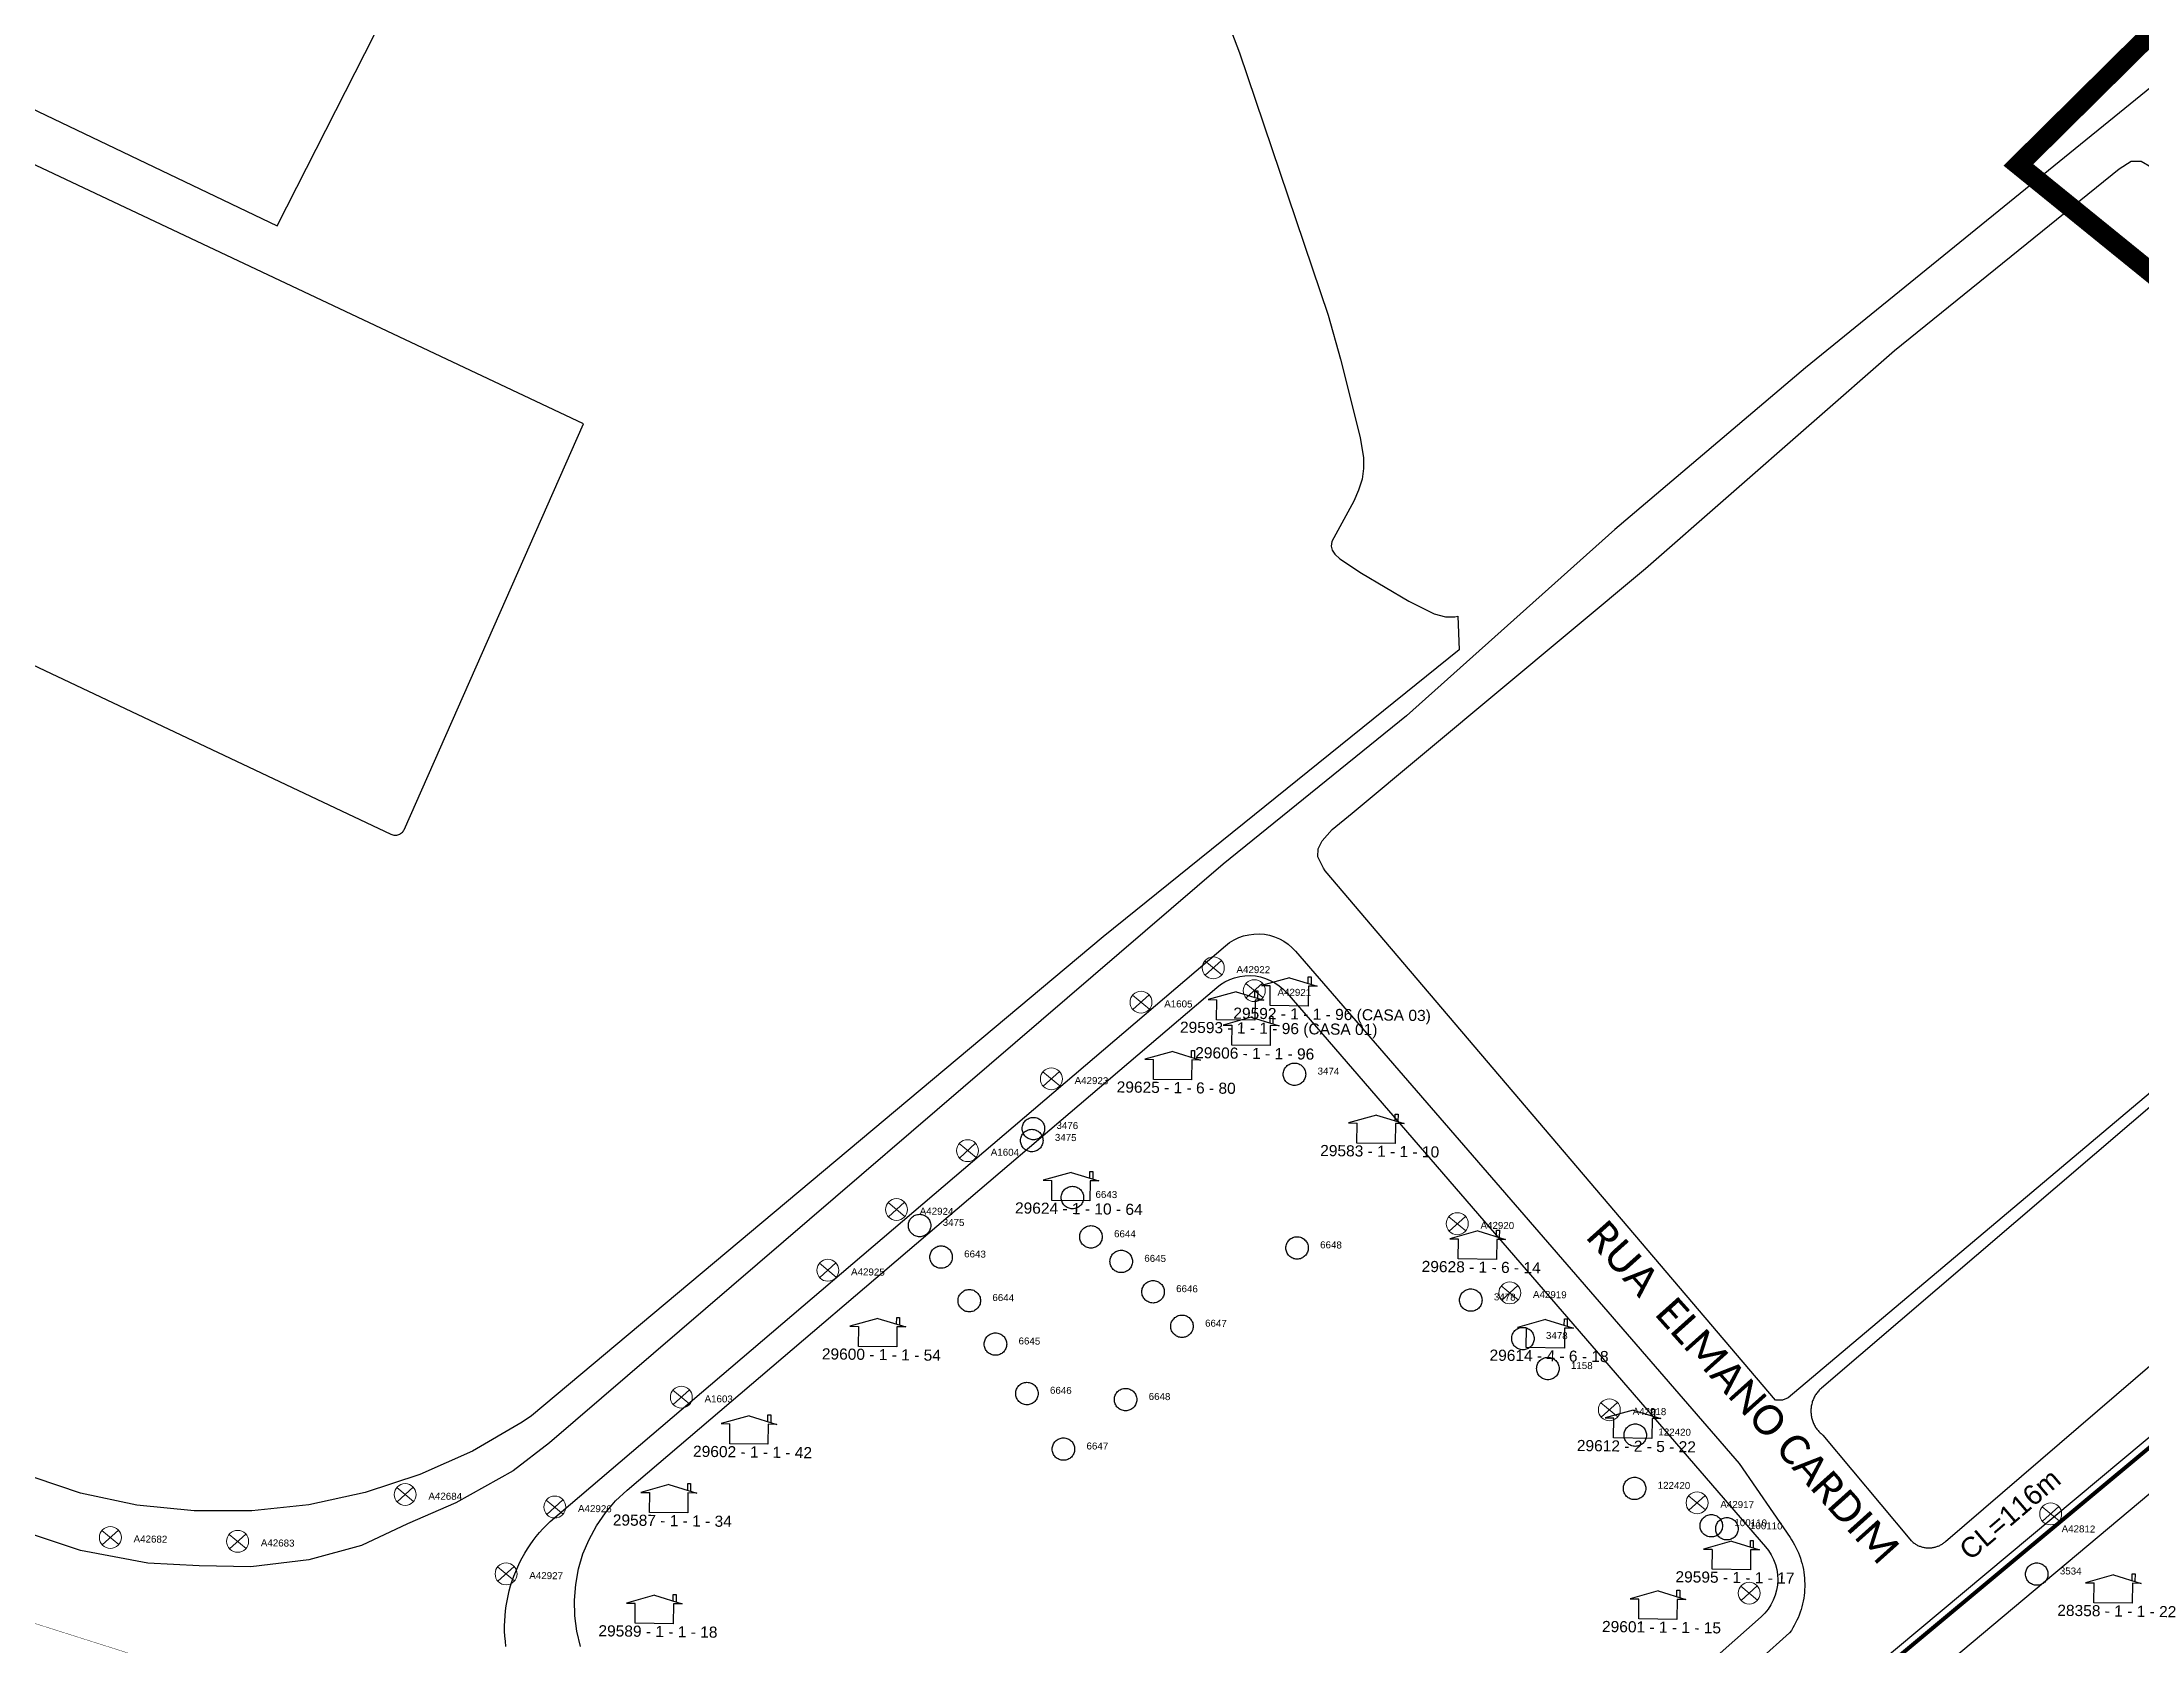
# Model space of a CAD drawing. Header units: millimetres. Extents: x 676447 to 689606, y 7455628 to 7463967.
# Drawn here: x 687533.7 to 687744.1, y 7460532.1 to 7460692.8 of the extents above; entities that cross this region are included whole.
import ezdxf

# ---------------------------------------------------------------- set-up
doc = ezdxf.new("R2010")
doc.units = ezdxf.units.MM
doc.header["$LTSCALE"] = 0.1
doc.header["$MEASUREMENT"] = 0
doc.linetypes.add('PHANTOM2', pattern=[1.25, 0.625, -0.125, 0.125, -0.125, 0.125, -0.125])
doc.layers.add('10.4-Postes', color=1, linetype='Continuous', lineweight=0)
for name, color, linetype in [('Caixas Subterrâneas', 5, 'Continuous'), ('CELULARIZAÇÃO CABO 5', 7, 'Continuous'), ('label_cabos', 7, 'Continuous'), ('LEGENDAS_INFRAESTRUTURAS', 7, 'Continuous'), ('MUB_MEIOFIO', 7, 'Continuous'), ('MUB_OBRA_ARTE', 7, 'Continuous'), ('MUB_QUADRAS', 7, 'Continuous'), ('MUB_SEGMENTO', 7, 'Continuous'), ('NOS_DE_INFRAESTRUTURA', 7, 'Continuous'), ('surveys', 7, 'Continuous'), ('SURVEYS_LEGENDAS', 7, 'Continuous')]:
    doc.layers.add(name, color=color, linetype=linetype)
doc.styles.add('Legend', font='calibri.ttf')
doc.styles.get("Standard").update_dxf_attribs({"font": 'arial.ttf'})

# ---------------------------------------------------------------- blocks, each defined once
blk = doc.blocks.new('PTPT')
at = {"layer": '10.4-Postes', "color": 1, "linetype": 'PHANTOM2'}
for points in [[(-0.0000079, 0.0000104), (0.0000075, -0.000002)], [(0.000007, 0.0000109), (-0.0000074, -0.0000025)]]:
    blk.add_lwpolyline(points, dxfattribs=at)
at = {"layer": '10.4-Postes', "color": 1}
blk.add_circle((-0.0000002, 0.0000042), 0.00000987, dxfattribs=at)
blk = doc.blocks.new('MHMZ')
at = {"linetype": 'PHANTOM2'}
blk.add_circle((0, 0), 0.0000101, dxfattribs=at)
blk = doc.blocks.new('LVLV')
for p, q in [((0, 0.0000254), (-0.0000251, 0.000018)), ((0, 0.0000254), (0.0000251, 0.000018)), ((0.0000169, 0.0000264), (0.0000195, 0.0000264)), ((0.0000169, 0.0000205), (0.0000169, 0.0000264)), ((0.0000195, 0.0000264), (0.0000195, 0.0000198)), ((-0.0000251, 0.000018), (-0.0000173, 0.000018)), ((-0.0000172, 0), (-0.0000172, 0.0000179)), ((0.0000172, 0), (-0.0000172, 0)), ((0.0000251, 0.000018), (0.0000172, 0.000018)), ((0.0000172, 0.000018), (0.0000172, 0))]:
    blk.add_line(p, q)

msp = doc.modelspace()

# ---------------------------------------------------------------- linework, layer by layer
at = {"color": 1, "const_width": 0.4}
msp.add_lwpolyline([(687664.85, 7460492.18), (687664.85, 7460492.18), (687673.68, 7460492.7), (687762.97, 7460567.06), (687823.66, 7460613.39), (687840.93, 7460634.38), (687840.93, 7460634.38), (687840.93, 7460634.38), (687840.93, 7460634.38), (687844.46, 7460637.56)], dxfattribs=at)
at = {"const_width": 0.04}
msp.add_lwpolyline([(687222.65, 7460412.36), (687271.64, 7460381.46), (687271.64, 7460381.46), (687271.64, 7460381.46), (687271.64, 7460381.46), (687278.67, 7460376.25), (687278.67, 7460376.25), (687292.33, 7460407.98), (687324.49, 7460476.81), (687366.45, 7460566.13), (687384.77, 7460595.33), (687409.75, 7460581.85), (687439.57, 7460566.43), (687485.02, 7460549.54), (687555.61, 7460527.15), (687626.95, 7460501.5), (687655.5, 7460492.19), (687656.35, 7460492.18)], dxfattribs=at)
at = {"layer": 'CELULARIZAÇÃO CABO 5', "color": 6, "const_width": 2}
msp.add_lwpolyline([(687832.07, 7460779.74), (687731.71, 7460680.45), (687829.52, 7460601.15), (687829.52, 7460601.15), (687863.87, 7460526), (687906.7, 7460513.34), (687894.17, 7460505.78), (687933.94, 7460486.64), (687933.94, 7460486.64), (687905.41, 7460401.32), (687981.65, 7460381.61), (688093.81, 7460413.41), (687978.37, 7460609.41), (687978.37, 7460609.41), (687907.78, 7460591.89), (687884.72, 7460648.05), (687884.72, 7460648.05), (687881.34, 7460665.34), (687887.11, 7460672.27), (687886.61, 7460692.44), (687868.2, 7460698.52), (687832.07, 7460779.74)], dxfattribs=at)
at = {"layer": 'MUB_MEIOFIO', "linetype": 'Continuous'}
for points in [[(687773.85, 7460711.69), (687710.39, 7460660.13), (687691.28, 7460643.91), (687670.39, 7460625.27), (687652.04, 7460610.39), (687584.52, 7460552.44), (687580.89, 7460549.62), (687575.14, 7460546.42), (687570.3, 7460544.33), (687565.68, 7460542.15), (687560.41, 7460540.72), (687554.61, 7460540.01), (687549.43, 7460540.09), (687544.26, 7460540.36), (687537.54, 7460541.65), (687529.92, 7460544.18), (687435, 7460581.56), (687406.69, 7460596.07), (687384.9, 7460611), (687384.23, 7460611.38), (687182.54, 7460747.19), (686991.03, 7460871.84)], [(687707.36, 7460556.69), (687665.64, 7460605.71), (687662.44, 7460609.48), (687662.25, 7460609.73), (687662.09, 7460610), (687661.51, 7460611.14), (687661.54, 7460611.94), (687661.96, 7460612.75), (687662.96, 7460613.86), (687664.96, 7460615.52), (687694.36, 7460640.01), (687719.29, 7460661.86), (687741.8, 7460680.07), (687743.02, 7460680.81), (687744.01, 7460680.81), (687745.06, 7460680.21), (687768.47, 7460650.83), (687785.43, 7460630.91), (687787.75, 7460627.53), (687788.94, 7460625.88), (687784.86, 7460621.14), (687708.63, 7460556.95), (687708.06, 7460556.69), (687707.36, 7460556.69)], [(687584.58, 7460544.55), (687652.26, 7460602.22), (687652.67, 7460602.54), (687653.12, 7460602.81), (687653.59, 7460603.04), (687654.08, 7460603.21), (687654.59, 7460603.33), (687655.11, 7460603.4), (687655.64, 7460603.41), (687656.16, 7460603.37), (687656.67, 7460603.27), (687657.17, 7460603.12), (687657.66, 7460602.92), (687658.12, 7460602.67), (687658.55, 7460602.37), (687658.94, 7460602.03), (687659.27, 7460601.68), (687703.73, 7460550.35), (687708.83, 7460542.94), (687708.99, 7460542.7), (687709.14, 7460542.45), (687709.28, 7460542.2), (687709.42, 7460541.94), (687709.54, 7460541.68), (687709.66, 7460541.41), (687709.77, 7460541.14), (687709.86, 7460540.87), (687709.95, 7460540.59), (687710.03, 7460540.31), (687710.1, 7460540.03), (687710.16, 7460539.75), (687710.21, 7460539.46), (687710.25, 7460539.17), (687710.28, 7460538.88), (687710.29, 7460538.59), (687710.3, 7460538.3), (687710.3, 7460538.01), (687710.29, 7460537.72), (687710.27, 7460537.43), (687710.24, 7460537.15), (687710.2, 7460536.86), (687710.15, 7460536.57), (687710.09, 7460536.29), (687710.01, 7460536.01), (687709.93, 7460535.73), (687709.84, 7460535.45), (687709.74, 7460535.18), (687709.64, 7460534.91), (687709.52, 7460534.65), (687709.39, 7460534.38), (687709.25, 7460534.13), (687709.11, 7460533.88), (687708.96, 7460533.63), (687708.79, 7460533.39), (687682.02, 7460509.36)], [(687749.39, 7460468.85), (687724.84, 7460476.69), (687685.31, 7460489.42), (687684.63, 7460489.74), (687683.98, 7460490.13), (687683.37, 7460490.58), (687682.82, 7460491.1), (687682.33, 7460491.67), (687681.89, 7460492.29), (687681.53, 7460492.95), (687681.23, 7460493.64), (687681.01, 7460494.36), (687680.87, 7460495.1), (687680.8, 7460495.86), (687680.81, 7460496.61), (687680.91, 7460497.36), (687681.08, 7460498.1), (687681.32, 7460498.81), (687681.64, 7460499.5), (687682.03, 7460500.14), (687682.48, 7460500.75), (687683, 7460501.3), (687683.4, 7460501.66), (687764.54, 7460569.49)], [(687580.15, 7460532.04), (687580.1, 7460532.55), (687580.06, 7460533.06), (687580.03, 7460533.57), (687580.03, 7460534.08), (687580.04, 7460534.59), (687580.07, 7460535.1), (687580.12, 7460535.6), (687580.19, 7460536.11), (687580.27, 7460536.61), (687580.37, 7460537.11), (687580.49, 7460537.61), (687580.63, 7460538.1), (687580.78, 7460538.59), (687580.95, 7460539.07), (687581.14, 7460539.54), (687581.34, 7460540.01), (687581.56, 7460540.47), (687581.8, 7460540.92), (687582.05, 7460541.36), (687582.31, 7460541.8), (687582.6, 7460542.22), (687582.89, 7460542.64), (687583.2, 7460543.04), (687583.53, 7460543.44), (687583.86, 7460543.82), (687584.21, 7460544.19), (687584.58, 7460544.55)]]:
    msp.add_lwpolyline(points, dxfattribs=at)
at = {"layer": 'MUB_OBRA_ARTE', "linetype": 'Continuous'}
msp.add_lwpolyline([(687789.86, 7460624.56), (687711.97, 7460557.91), (687711.9, 7460557.84), (687711.82, 7460557.77), (687711.74, 7460557.69), (687711.67, 7460557.61), (687711.61, 7460557.53), (687711.54, 7460557.45), (687711.48, 7460557.36), (687711.42, 7460557.28), (687711.36, 7460557.19), (687711.31, 7460557.1), (687711.26, 7460557), (687711.21, 7460556.91), (687711.17, 7460556.81), (687711.13, 7460556.72), (687711.09, 7460556.62), (687711.06, 7460556.52), (687711.03, 7460556.42), (687711, 7460556.31), (687710.98, 7460556.21), (687710.96, 7460556.11), (687710.94, 7460556), (687710.93, 7460555.9), (687710.92, 7460555.79), (687710.92, 7460555.69), (687710.92, 7460555.58), (687710.92, 7460555.48), (687710.93, 7460555.37), (687710.94, 7460555.27), (687710.95, 7460555.16), (687710.97, 7460555.06), (687710.99, 7460554.95), (687711.01, 7460554.85), (687711.04, 7460554.75), (687711.07, 7460554.65), (687711.11, 7460554.55), (687711.15, 7460554.45), (687711.19, 7460554.36), (687711.24, 7460554.26), (687711.28, 7460554.17), (687711.34, 7460554.07), (687711.39, 7460553.98), (687711.45, 7460553.9), (687711.51, 7460553.81), (687711.57, 7460553.73), (687711.64, 7460553.65), (687711.71, 7460553.57), (687711.78, 7460553.49), (687711.86, 7460553.42), (687711.94, 7460553.35), (687712.02, 7460553.28), (687712.1, 7460553.21), (687720.82, 7460542.79), (687720.87, 7460542.73), (687720.93, 7460542.66), (687720.99, 7460542.6), (687721.05, 7460542.54), (687721.12, 7460542.49), (687721.18, 7460542.43), (687721.25, 7460542.38), (687721.32, 7460542.33), (687721.39, 7460542.29), (687721.46, 7460542.24), (687721.54, 7460542.2), (687721.61, 7460542.16), (687721.69, 7460542.12), (687721.77, 7460542.09), (687721.85, 7460542.06), (687721.93, 7460542.03), (687722.01, 7460542), (687722.09, 7460541.98), (687722.18, 7460541.96), (687722.26, 7460541.94), (687722.34, 7460541.93), (687722.43, 7460541.92), (687722.51, 7460541.91), (687722.6, 7460541.9), (687722.68, 7460541.9), (687722.77, 7460541.9), (687722.85, 7460541.9), (687722.94, 7460541.91), (687723.02, 7460541.92), (687723.11, 7460541.93), (687723.19, 7460541.94), (687723.28, 7460541.96), (687723.36, 7460541.98), (687723.44, 7460542), (687723.52, 7460542.03), (687723.6, 7460542.06), (687723.68, 7460542.09), (687723.76, 7460542.12), (687723.84, 7460542.16), (687723.91, 7460542.2), (687723.99, 7460542.24), (687724.06, 7460542.29), (687724.13, 7460542.33), (687724.2, 7460542.38), (687724.27, 7460542.44), (687724.34, 7460542.49), (687724.4, 7460542.55), (687802.24, 7460609.44)], dxfattribs=at)
at = {"layer": 'MUB_QUADRAS', "linetype": 'Continuous'}
for points in [[(687652.32, 7460695.18), (687653.66, 7460691.67), (687662.54, 7460665.39), (687663.79, 7460660.99), (687665.75, 7460653.13), (687666.08, 7460651.09), (687666.09, 7460650.04), (687665.94, 7460648.96), (687665.6, 7460647.85), (687665.13, 7460646.75), (687662.93, 7460642.71), (687662.85, 7460642.25), (687662.94, 7460641.84), (687663.22, 7460641.44), (687663.7, 7460640.99), (687665.9, 7460639.54), (687670.64, 7460636.73), (687673.18, 7460635.47), (687674.32, 7460635.19), (687675.25, 7460635.18), (687675.53, 7460635.25), (687675.68, 7460631.86), (687639.99, 7460603.13), (687582.71, 7460555.12), (687581.79, 7460554.5), (687576.8, 7460551.61), (687571.54, 7460549.25), (687566.06, 7460547.45), (687560.42, 7460546.23), (687554.69, 7460545.62), (687548.92, 7460545.6), (687543.18, 7460546.19), (687537.54, 7460547.37), (687501.37, 7460559.61)], [(687652.32, 7460695.18), (687653.66, 7460691.67), (687662.54, 7460665.39), (687663.79, 7460660.99), (687665.75, 7460653.13), (687666.08, 7460651.09), (687666.09, 7460650.04), (687665.94, 7460648.96), (687665.6, 7460647.85), (687665.13, 7460646.75), (687662.93, 7460642.71), (687662.85, 7460642.25), (687662.94, 7460641.84), (687663.22, 7460641.44), (687663.7, 7460640.99), (687665.9, 7460639.54), (687670.64, 7460636.73), (687673.18, 7460635.47), (687674.32, 7460635.19), (687675.25, 7460635.18), (687675.53, 7460635.25), (687675.68, 7460631.86), (687639.99, 7460603.13), (687582.71, 7460555.12), (687581.79, 7460554.5), (687576.8, 7460551.61), (687571.54, 7460549.25), (687566.06, 7460547.45), (687560.42, 7460546.23), (687554.69, 7460545.62), (687548.92, 7460545.6), (687543.18, 7460546.19), (687537.54, 7460547.37), (687501.37, 7460559.61)], [(687518.52, 7460692.85), (687557.23, 7460674.34), (687567.98, 7460695.48)], [(687518.52, 7460692.85), (687557.23, 7460674.34), (687567.98, 7460695.48)], [(687531.5, 7460630.97), (687568.64, 7460613.4), (687568.71, 7460613.37), (687568.81, 7460613.33), (687568.91, 7460613.31), (687569.02, 7460613.3), (687569.12, 7460613.3), (687569.23, 7460613.31), (687569.33, 7460613.34), (687569.43, 7460613.37), (687569.52, 7460613.41), (687569.61, 7460613.47), (687569.7, 7460613.53), (687569.78, 7460613.6), (687569.85, 7460613.68), (687569.91, 7460613.76), (687569.96, 7460613.85), (687587.93, 7460654.5), (687516.36, 7460688.28)], [(687531.5, 7460630.97), (687568.64, 7460613.4), (687568.71, 7460613.37), (687568.81, 7460613.33), (687568.91, 7460613.31), (687569.02, 7460613.3), (687569.12, 7460613.3), (687569.23, 7460613.31), (687569.33, 7460613.34), (687569.43, 7460613.37), (687569.52, 7460613.41), (687569.61, 7460613.47), (687569.7, 7460613.53), (687569.78, 7460613.6), (687569.85, 7460613.68), (687569.91, 7460613.76), (687569.96, 7460613.85), (687587.93, 7460654.5), (687516.36, 7460688.28)], [(687587.02, 7460536.68), (687587.15, 7460538.25), (687587.44, 7460539.79), (687587.88, 7460541.3), (687588.49, 7460542.75), (687589.24, 7460544.12), (687590.13, 7460545.42), (687591.15, 7460546.61), (687592.29, 7460547.69), (687633.76, 7460583.03), (687651.38, 7460598.04), (687651.77, 7460598.34), (687652.21, 7460598.61), (687652.68, 7460598.84), (687653.17, 7460599.02), (687653.68, 7460599.15), (687654.2, 7460599.22), (687654.72, 7460599.23), (687655.25, 7460599.2), (687655.76, 7460599.1), (687656.26, 7460598.96), (687656.75, 7460598.76), (687657.21, 7460598.51), (687657.64, 7460598.22), (687658.04, 7460597.88), (687658.41, 7460597.51), (687706.38, 7460542.02), (687706.67, 7460541.65), (687706.95, 7460541.21), (687707.18, 7460540.74), (687707.37, 7460540.25), (687707.5, 7460539.75), (687707.57, 7460539.23), (687707.6, 7460538.71), (687707.57, 7460538.18), (687707.48, 7460537.67), (687707.34, 7460537.16), (687707.15, 7460536.68), (687706.91, 7460536.21), (687706.62, 7460535.78), (687706.29, 7460535.37), (687705.92, 7460535), (687672.2, 7460505.1)], [(687687.52, 7460497.12), (687687.57, 7460497.64), (687687.67, 7460498.16), (687687.82, 7460498.66), (687688.03, 7460499.14), (687688.28, 7460499.6), (687688.58, 7460500.02), (687688.92, 7460500.42), (687689.31, 7460500.78), (687765.9, 7460564.99)], [(687587.63, 7460532.03), (687587.27, 7460533.56), (687587.06, 7460535.11), (687587.02, 7460536.68)]]:
    msp.add_lwpolyline(points, dxfattribs=at)

# ---------------------------------------------------------------- block references
at = {"layer": 'Caixas Subterrâneas', "color": 40}
for p, xscale, yscale, zscale, rotation in [((687659.17, 7460589.35), 111319.4907932736, 111319.4907932736, 111319.4907932736, 359.2860465925019), ((687633.01, 7460583.91), 111319.4907932736, 111319.4907932736, 111319.4907932736, 359.286144344061), ((687621.61, 7460574.2), 111319.4907932736, 111319.4907932736, 111319.4907932736, 359.2861846782132), ((687623.76, 7460571.04), 111319.4907932735, 111319.4907932735, 111319.4907932735, 359.2861755047131), ((687626.59, 7460566.67), 111319.4907932735, 111319.4907932735, 111319.4907932735, 359.2861633878923), ((687629.21, 7460562.32), 111319.4907932736, 111319.4907932736, 111319.4907932736, 359.2861520667605), ((687682.06, 7460562.87), 111319.4907932736, 111319.4907932736, 111319.4907932736, 359.2859512661893), ((687632.36, 7460557.37), 111319.4907932735, 111319.4907932735, 111319.4907932735, 359.2861385096838), ((687642.25, 7460556.76), 111319.4907932736, 111319.4907932736, 111319.4907932736, 359.2861007439519), ((687693.32, 7460553.2), 111319.4907932736, 111319.4907932736, 111319.4907932736, 359.2859054670532), ((687636.02, 7460551.8), 111319.4907932736, 111319.4907932736, 111319.4907932736, 359.2861228486211), ((687700.94, 7460544.12), 111319.4907932735, 111319.4907932735, 111319.4907932735, 359.2858736265861)]:
    msp.add_blockref('MHMZ', p, dxfattribs=dict(at, xscale=xscale, yscale=yscale, zscale=zscale, rotation=rotation))
at = {"layer": 'Caixas Subterrâneas', "color": 5}
for p, xscale, yscale, zscale, rotation in [((687659.17, 7460589.35), 111319.4907932736, 111319.4907932736, 111319.4907932736, 359.2860465925019), ((687632.85, 7460582.71), 111319.4907932735, 111319.4907932735, 111319.4907932735, 359.2861445972468), ((687636.92, 7460577), 111319.4907932735, 111319.4907932735, 111319.4907932735, 359.2861273164586), ((687638.78, 7460573.06), 111319.4907932736, 111319.4907932736, 111319.4907932736, 359.2861190290708), ((687659.43, 7460571.95), 111319.4907932735, 111319.4907932735, 111319.4907932735, 359.2860401518547), ((687641.81, 7460570.6), 111319.4907932736, 111319.4907932736, 111319.4907932736, 359.2861067252771), ((687645, 7460567.56), 111319.4907932736, 111319.4907932736, 111319.4907932736, 359.2860936725152), ((687676.84, 7460566.73), 111319.4907932736, 111319.4907932736, 111319.4907932736, 359.2859723491965), ((687647.9, 7460564.1), 111319.4907932735, 111319.4907932735, 111319.4907932735, 359.2860815457628), ((687684.56, 7460559.87), 111319.4907932736, 111319.4907932736, 111319.4907932736, 125.2859408598348), ((687693.25, 7460547.86), 111319.4907932736, 111319.4907932736, 111319.4907932736, 359.2859040469934), ((687702.5, 7460543.82), 111319.4907932736, 111319.4907932736, 111319.4907932736, 359.2858676039172), ((687733.55, 7460539.28), 111319.4907932735, 111319.4907932735, 111319.4907932735, 359.2857481528312)]:
    msp.add_blockref('MHMZ', p, dxfattribs=dict(at, xscale=xscale, yscale=yscale, zscale=zscale, rotation=rotation))
at = {"layer": 'NOS_DE_INFRAESTRUTURA', "color": 1}
for p, xscale, yscale, zscale, rotation in [((687651.05, 7460599.54), 111319.4907932735, 111319.4907932735, 111319.4907932735, 359.2860806756269), ((687651.05, 7460599.54), 111319.4907932735, 111319.4907932735, 111319.4907932735, 359.2860806756269), ((687655.16, 7460597.26), 111319.4907932735, 111319.4907932735, 111319.4907932735, 359.2860643307786), ((687655.16, 7460597.26), 111319.4907932736, 111319.4907932736, 111319.4907932736, 359.2860643307786), ((687643.81, 7460596.1), 111319.4907932736, 111319.4907932736, 111319.4907932736, 359.2861071203084), ((687643.81, 7460596.1), 111319.4907932736, 111319.4907932736, 111319.4907932736, 359.2861071203084), ((687634.83, 7460588.42), 111319.4907932736, 111319.4907932736, 111319.4907932736, 359.2861388392769), ((687634.83, 7460588.42), 111319.4907932736, 111319.4907932736, 111319.4907932736, 359.2861388392769), ((687626.43, 7460581.23), 111319.4907932736, 111319.4907932736, 111319.4907932736, 359.2861685239145), ((687626.43, 7460581.23), 111319.4907932736, 111319.4907932736, 111319.4907932736, 359.2861685239145), ((687619.31, 7460575.33), 111319.4907932735, 111319.4907932735, 111319.4907932735, 359.2861937701962), ((687619.31, 7460575.33), 111319.4907932735, 111319.4907932735, 111319.4907932735, 359.2861937701961), ((687675.5, 7460573.91), 111319.4907932736, 111319.4907932736, 111319.4907932736, 359.2859796650488), ((687675.5, 7460573.91), 111319.4907932736, 111319.4907932736, 111319.4907932736, 359.2859796650488), ((687612.43, 7460569.25), 111319.4907932736, 111319.4907932736, 111319.4907932736, 359.286218027189), ((687612.43, 7460569.25), 111319.4907932736, 111319.4907932736, 111319.4907932736, 359.286218027189), ((687680.76, 7460566.98), 111319.4907932736, 111319.4907932736, 111319.4907932736, 359.285957528112), ((687680.76, 7460566.98), 111319.4907932736, 111319.4907932736, 111319.4907932736, 359.285957528112), ((687597.75, 7460556.53), 111319.4907932736, 111319.4907932736, 111319.4907932736, 359.2862698479756), ((687597.75, 7460556.53), 111319.4907932736, 111319.4907932736, 111319.4907932736, 359.2862698479756), ((687690.74, 7460555.27), 111319.4907932736, 111319.4907932736, 111319.4907932736, 359.2859158970833), ((687690.74, 7460555.27), 111319.4907932736, 111319.4907932736, 111319.4907932736, 359.2859158970832), ((687570.08, 7460546.78), 111319.4907932736, 111319.4907932736, 111319.4907932736, 359.2863719993582), ((687570.08, 7460546.78), 111319.4907932736, 111319.4907932736, 111319.4907932736, 359.2863719993582), ((687699.53, 7460545.95), 111319.4907932736, 111319.4907932736, 111319.4907932736, 359.2858795816463), ((687699.53, 7460545.95), 111319.4907932736, 111319.4907932736, 111319.4907932736, 359.2858795816463), ((687585.07, 7460545.53), 111319.4907932735, 111319.4907932735, 111319.4907932735, 359.2863146241383), ((687585.07, 7460545.53), 111319.4907932735, 111319.4907932735, 111319.4907932735, 359.2863146241383), ((687734.96, 7460544.84), 111319.4907932735, 111319.4907932735, 111319.4907932735, 359.2857445136459), ((687734.96, 7460544.84), 111319.4907932735, 111319.4907932735, 111319.4907932735, 359.2857445136459), ((687540.54, 7460542.48), 111319.4907932736, 111319.4907932736, 111319.4907932736, 359.2864829726729), ((687540.54, 7460542.48), 111319.4907932736, 111319.4907932736, 111319.4907932736, 359.2864829726729), ((687553.29, 7460542.09), 111319.4907932736, 111319.4907932736, 111319.4907932736, 359.2864343646227), ((687553.29, 7460542.09), 111319.4907932736, 111319.4907932736, 111319.4907932736, 359.2864343646225), ((687580.19, 7460538.83), 111319.4907932735, 111319.4907932735, 111319.4907932735, 359.2863310701126), ((687580.19, 7460538.83), 111319.4907932736, 111319.4907932736, 111319.4907932736, 359.2863310701125), ((687704.75, 7460536.9), 111319.4907932736, 111319.4907932736, 111319.4907932736, 359.2858568695286), ((687704.75, 7460536.9), 111319.4907932736, 111319.4907932736, 111319.4907932736, 359.2858568695287)]:
    msp.add_blockref('PTPT', p, dxfattribs=dict(at, xscale=xscale, yscale=yscale, zscale=zscale, rotation=rotation))
at = {"layer": 'surveys', "color": 0}
for p, xscale, yscale, zscale, rotation in [((687653.28, 7460594.79), 111319.4907932736, 111319.4907932736, 111319.4907932736, 359.2860706966302), ((687658.64, 7460596.2), 111319.4907932736, 111319.4907932736, 111319.4907932736, 359.2860507767147), ((687654.81, 7460592.24), 111319.4907932736, 111319.4907932736, 111319.4907932736, 359.2860640688426), ((687646.95, 7460588.81), 111319.4907932736, 111319.4907932736, 111319.4907932736, 359.2860929018275), ((687667.34, 7460582.44), 111319.4907932736, 111319.4907932736, 111319.4907932736, 359.28601338096), ((687636.76, 7460576.69), 111319.4907932736, 111319.4907932736, 111319.4907932736, 359.2861278526334), ((687677.5, 7460570.83), 111319.4907932736, 111319.4907932736, 111319.4907932736, 359.2859711065746), ((687617.4, 7460562.07), 111319.4907932736, 111319.4907932736, 111319.4907932736, 359.286196866442), ((687684.3, 7460561.94), 111319.4907932736, 111319.4907932736, 111319.4907932736, 359.2859424613897), ((687693.06, 7460552.89), 111319.4907932736, 111319.4907932736, 111319.4907932736, 359.2859063494438), ((687604.5, 7460552.31), 111319.4907932736, 111319.4907932736, 111319.4907932736, 359.286242868391), ((687596.46, 7460545.43), 111319.4907932735, 111319.4907932735, 111319.4907932735, 359.2862712943209), ((687702.94, 7460539.74), 111319.4907932736, 111319.4907932736, 111319.4907932736, 359.2858646633492), ((687741.19, 7460536.38), 111319.4907932736, 111319.4907932736, 111319.4907932736, 359.2857329890445), ((687595.01, 7460534.33), 111319.4907932736, 111319.4907932736, 111319.4907932736, 359.2862733046254), ((687695.58, 7460534.76), 111319.4907932736, 111319.4907932736, 111319.4907932736, 359.2858910963818)]:
    msp.add_blockref('LVLV', p, dxfattribs=dict(at, xscale=xscale, yscale=yscale, zscale=zscale, rotation=rotation))

# ---------------------------------------------------------------- texts
at = {"layer": 'label_cabos', "linetype": 'Continuous', "insert": (687726.23, 7460541.31), "char_height": 2, "attachment_point": 4, "rotation": 40.4852}
msp.add_mtext('CL=116m', dxfattribs=at)
at = {"layer": 'LEGENDAS_INFRAESTRUTURAS', "color": 1}
for s, rotation, p in [('A42922', 359.2861, (687653.36, 7460599.51)), ('A42922', 359.2861, (687653.36, 7460599.51)), ('A42921', 359.2861, (687657.47, 7460597.23)), ('A42921', 359.2861, (687657.47, 7460597.23)), ('A1605', 359.2861, (687646.12, 7460596.07)), ('A1605', 359.2861, (687646.12, 7460596.07)), ('A42923', 359.2861, (687637.14, 7460588.39)), ('A42923', 359.2861, (687637.14, 7460588.39)), ('A1604', 359.2862, (687628.74, 7460581.21)), ('A1604', 359.2862, (687628.74, 7460581.21)), ('A42924', 359.2862, (687621.62, 7460575.3)), ('A42924', 359.2862, (687621.62, 7460575.3)), ('A42920', 359.286, (687677.81, 7460573.88)), ('A42920', 359.286, (687677.81, 7460573.88)), ('A42925', 359.2862, (687614.74, 7460569.22)), ('A42925', 359.2862, (687614.74, 7460569.22)), ('A42919', 359.2859, (687683.07, 7460566.95)), ('A42919', 359.2859, (687683.07, 7460566.95)), ('A1603', 359.2863, (687600.06, 7460556.5)), ('A1603', 359.2863, (687600.06, 7460556.5)), ('A42918', 359.2859, (687693.05, 7460555.24)), ('A42918', 359.2859, (687693.05, 7460555.24)), ('A42684', 359.2864, (687572.39, 7460546.75)), ('A42926', 359.2863, (687587.38, 7460545.51)), ('A42926', 359.2863, (687587.38, 7460545.51)), ('A42917', 359.2859, (687701.84, 7460545.92)), ('A42917', 359.2859, (687701.84, 7460545.92)), ('A42682', 359.2865, (687542.85, 7460542.46)), ('A42812', 359.2857, (687736.04, 7460543.48)), ('A42683', 359.2864, (687555.6, 7460542.07)), ('A42927', 359.2863, (687582.5, 7460538.8)), ('A42927', 359.2863, (687582.5, 7460538.8))]:
    msp.add_text(s, height=0.7, rotation=rotation, dxfattribs=at).set_placement(p)
at = {"layer": 'LEGENDAS_INFRAESTRUTURAS', "color": 5}
for s, rotation, p in [('3474', 359.286, (687661.48, 7460589.32)), ('3474', 359.286, (687661.48, 7460589.32)), ('3475', 359.2861, (687635.16, 7460582.68)), ('3476', 359.2861, (687635.32, 7460583.88)), ('6643', 359.2861, (687639.23, 7460576.97)), ('3475', 359.2862, (687623.92, 7460574.17)), ('6644', 359.2861, (687641.09, 7460573.03)), ('6648', 359.286, (687661.74, 7460571.92)), ('6643', 359.2862, (687626.07, 7460571.01)), ('6645', 359.2861, (687644.12, 7460570.57)), ('6644', 359.2862, (687628.9, 7460566.64)), ('6646', 359.2861, (687647.31, 7460567.53)), ('3478', 359.286, (687679.15, 7460566.7)), ('6647', 359.2861, (687650.21, 7460564.07)), ('6645', 359.2861, (687631.52, 7460562.29)), ('3478', 359.2859, (687684.37, 7460562.84)), ('1158', 359.2859, (687686.87, 7460559.84)), ('6646', 359.2861, (687634.67, 7460557.35)), ('6648', 359.2861, (687644.56, 7460556.73)), ('122420', 359.2859, (687695.63, 7460553.17)), ('6647', 359.2861, (687638.33, 7460551.77)), ('122420', 359.2859, (687695.56, 7460547.83)), ('100110', 359.2859, (687703.25, 7460544.09)), ('100110', 359.2859, (687704.81, 7460543.79)), ('3534', 359.2857, (687735.86, 7460539.25))]:
    msp.add_text(s, height=0.7, rotation=rotation, dxfattribs=at).set_placement(p)
at = {"layer": 'MUB_SEGMENTO', "color": 253, "style": 'Legend'}
for s, rotation, p in [('RUA  ELMANO CARDIM', 311.8635, (687688.25, 7460573)), ('RUA  URBANO SANTOS', 39.2752, (687741.87, 7460521.71))]:
    msp.add_text(s, height=3, rotation=rotation, dxfattribs=at).set_placement(p)
at = {"layer": 'SURVEYS_LEGENDAS', "color": 0}
for s, rotation, p in [('29592 - 1 - 1 - 96 (CASA 03)', 359.2861, (687653.04, 7460594.92)), ('29593 - 1 - 1 - 96 (CASA 01)', 359.2861, (687647.69, 7460593.51)), ('29606 - 1 - 1 - 96', 359.2861, (687649.22, 7460590.96)), ('29625 - 1 - 6 - 80', 359.2861, (687641.35, 7460587.53)), ('29583 - 1 - 1 - 10', 359.286, (687661.74, 7460581.16)), ('29624 - 1 - 10 - 64', 359.2861, (687631.16, 7460575.41)), ('29628 - 1 - 6 - 14', 359.286, (687671.91, 7460569.55)), ('29600 - 1 - 1 - 54', 359.2862, (687611.81, 7460560.79)), ('29614 - 4 - 6 - 18', 359.2859, (687678.71, 7460560.66)), ('29602 - 1 - 1 - 42', 359.2862, (687598.9, 7460551.03)), ('29612 - 2 - 5 - 22', 359.2859, (687687.46, 7460551.61)), ('29587 - 1 - 1 - 34', 359.2863, (687590.86, 7460544.15)), ('29595 - 1 - 1 - 17', 359.2859, (687697.34, 7460538.46)), ('29601 - 1 - 1 - 15', 359.2859, (687689.98, 7460533.48)), ('28358 - 1 - 1 - 22', 359.2857, (687735.6, 7460535.1)), ('29589 - 1 - 1 - 18', 359.2863, (687589.42, 7460533.05))]:
    msp.add_text(s, height=1.1132, rotation=rotation, dxfattribs=at).set_placement(p)

doc.saveas('drawing.dxf')
